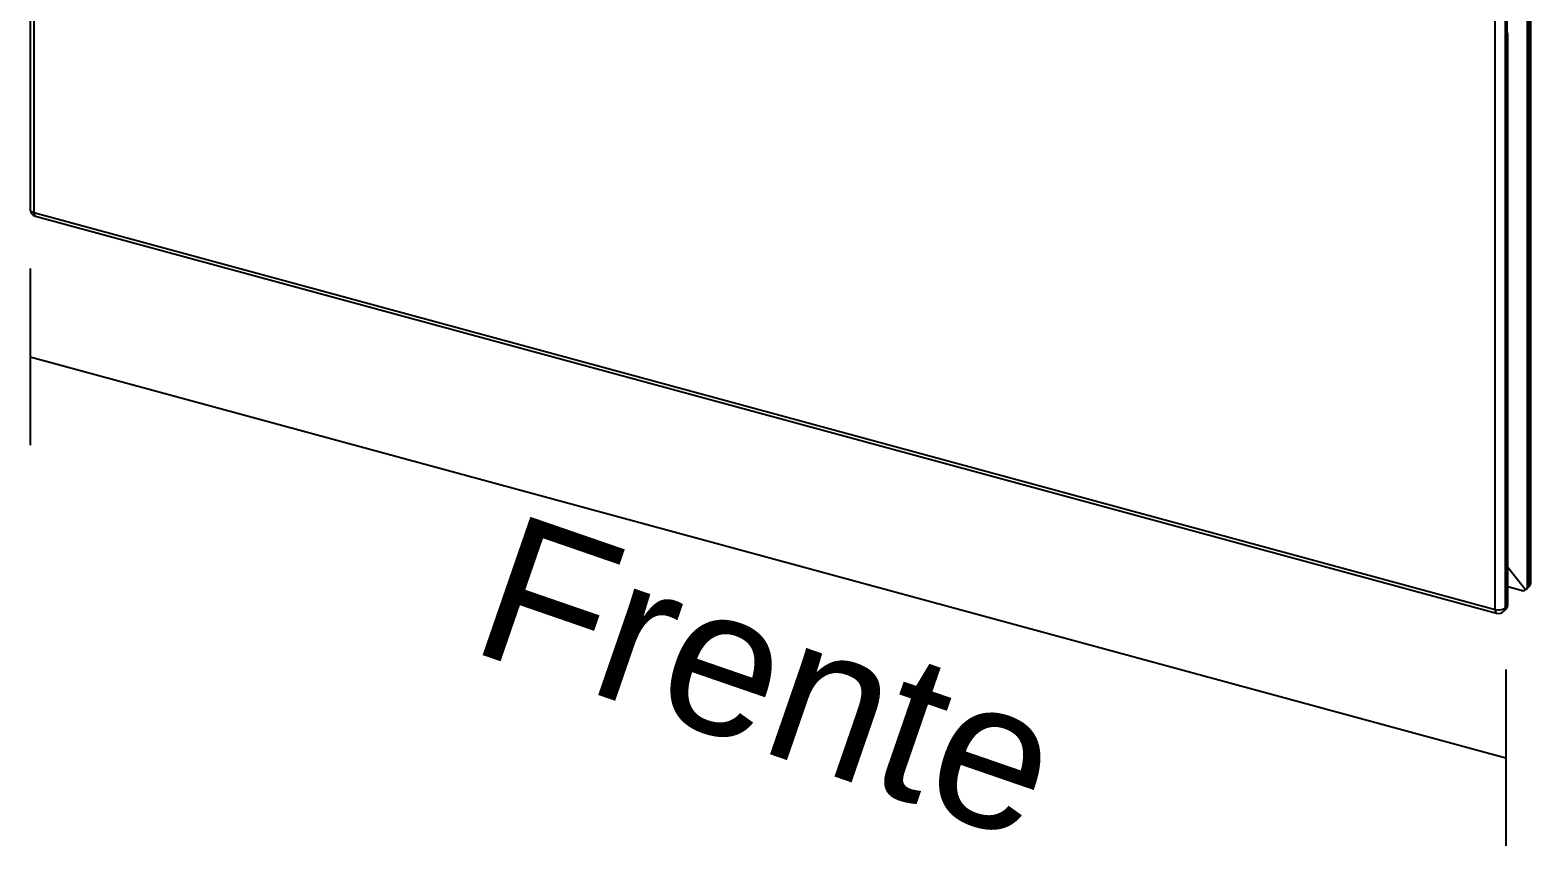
# Model space of a CAD drawing. Header units: inches. Extents: x 9936 to 27102, y -2774 to 11910.
# Drawn here: x 11554 to 11759.1, y -1954.5 to -1843 of the extents above; entities that cross this region are included whole.
import ezdxf

# ---------------------------------------------------------------- set-up
doc = ezdxf.new("R2010")
doc.units = ezdxf.units.IN
doc.header["$MEASUREMENT"] = 0
doc.layers.add('TEXTO', color=7, linetype='Continuous')
doc.layers.add('VIÑETAS', color=5, linetype='Continuous')
doc.styles.get("Standard").update_dxf_attribs({"font": 'arial.ttf'})

msp = doc.modelspace()

# ---------------------------------------------------------------- linework, layer by layer
at = {"linetype": 'Continuous'}
msp.add_line((11554.019, -1887.668), (11755.678, -1942.475), dxfattribs=at)
at = {"layer": 'TEXTO'}
for p, q in [((11554.019, -1875.597), (11554.019, -1899.739)), ((11755.678, -1930.404), (11755.678, -1954.546))]:
    msp.add_line(p, q, dxfattribs=at)
at = {"layer": 'VIÑETAS', "linetype": 'Continuous'}
for p, q in [((11554.019, -1747.057), (11554.019, -1867.488)), ((11554.553, -1747.512), (11554.553, -1867.944)), ((11758.758, -1918.871), (11758.758, -1798.44)), ((11758.991, -1918.643), (11758.991, -1798.212)), ((11759.107, -1918.403), (11759.107, -1797.972)), ((11754.21, -1922.206), (11754.21, -1801.775)), ((11755.561, -1801.56), (11755.561, -1921.991)), ((11755.795, -1801.332), (11755.795, -1921.763)), ((11758.63, -1918.996), (11758.63, -1840.994)), ((11758.758, -1918.871), (11758.758, -1840.869)), ((11755.795, -1843.761), (11755.923, -1843.636)), ((11755.923, -1921.638), (11755.923, -1843.636)), ((11755.795, -1921.763), (11755.795, -1843.761)), ((11554.553, -1867.944), (11754.21, -1922.206)), ((11554.757, -1868.453), (11754.415, -1922.716)), ((11758.371, -1919.532), (11755.923, -1916.494)), ((11757.745, -1919.613), (11755.923, -1919.118)), ((11758.444, -1919.471), (11758.572, -1919.346)), ((11758.572, -1919.346), (11758.805, -1919.118)), ((11758.758, -1918.871), (11758.63, -1918.996)), ((11758.758, -1918.871), (11758.991, -1918.643)), ((11755.923, -1921.638), (11755.795, -1921.763)), ((11755.375, -1922.466), (11755.609, -1922.239)), ((11755.561, -1921.991), (11755.795, -1921.763)), ((11755.609, -1922.239), (11755.737, -1922.113))]:
    msp.add_line(p, q, dxfattribs=at)
at = {"layer": 'VIÑETAS', "linetype": 'Continuous', "flags": 128}
msp.add_lwpolyline([(11554.553, -1867.944), (11554.389, -1867.888), (11554.25, -1867.817), (11554.14, -1867.733), (11554.064, -1867.64), (11554.025, -1867.541), (11554.019, -1867.488)], dxfattribs=at)
at = {"layer": 'VIÑETAS', "linetype": 'Continuous'}
for centre, radius, start, end in [((11754.891, -1843.655), 1.032, 1.05865, 28.90455), ((11555.019, -1867.488), 1, 180, 254.79549), ((11555.055, -1868.038), 0.511, 169.35156, 234.37442), ((11757.971, -1918.904), 0.744, 252.32425, 302.45263), ((11757.995, -1919.02), 0.635, 306.24835, 2.13967), ((11758.113, -1918.892), 0.646, 315.35447, 1.91129), ((11758.107, -1918.403), 1, 314.30503, 0), ((11758.346, -1918.665), 0.646, 315.35447, 1.91129), ((11758.775, -1918.391), 0.332, 310.64064, 357.99746), ((11755.278, -1921.66), 0.646, 315.35447, 1.91129), ((11754.712, -1922.301), 0.511, 169.35156, 234.37442), ((11754.668, -1920.735), 1.541, 252.69603, 305.39891), ((11754.677, -1921.751), 1, 254.79549, 314.30503), ((11754.916, -1922.013), 0.646, 315.35447, 1.91129), ((11755.149, -1921.785), 0.646, 315.35447, 1.91129)]:
    msp.add_arc(centre, radius, start, end, dxfattribs=at)

# ---------------------------------------------------------------- texts
at = {"layer": 'TEXTO', "insert": (11615.48, -1907.164), "char_height": 20, "attachment_point": 1, "rotation": 340.95269}
msp.add_mtext_dynamic_manual_height_columns('\\pi5.00863;Frente', width=87.31603, gutter_width=1, heights=[0], dxfattribs=at)

doc.saveas('drawing.dxf')
